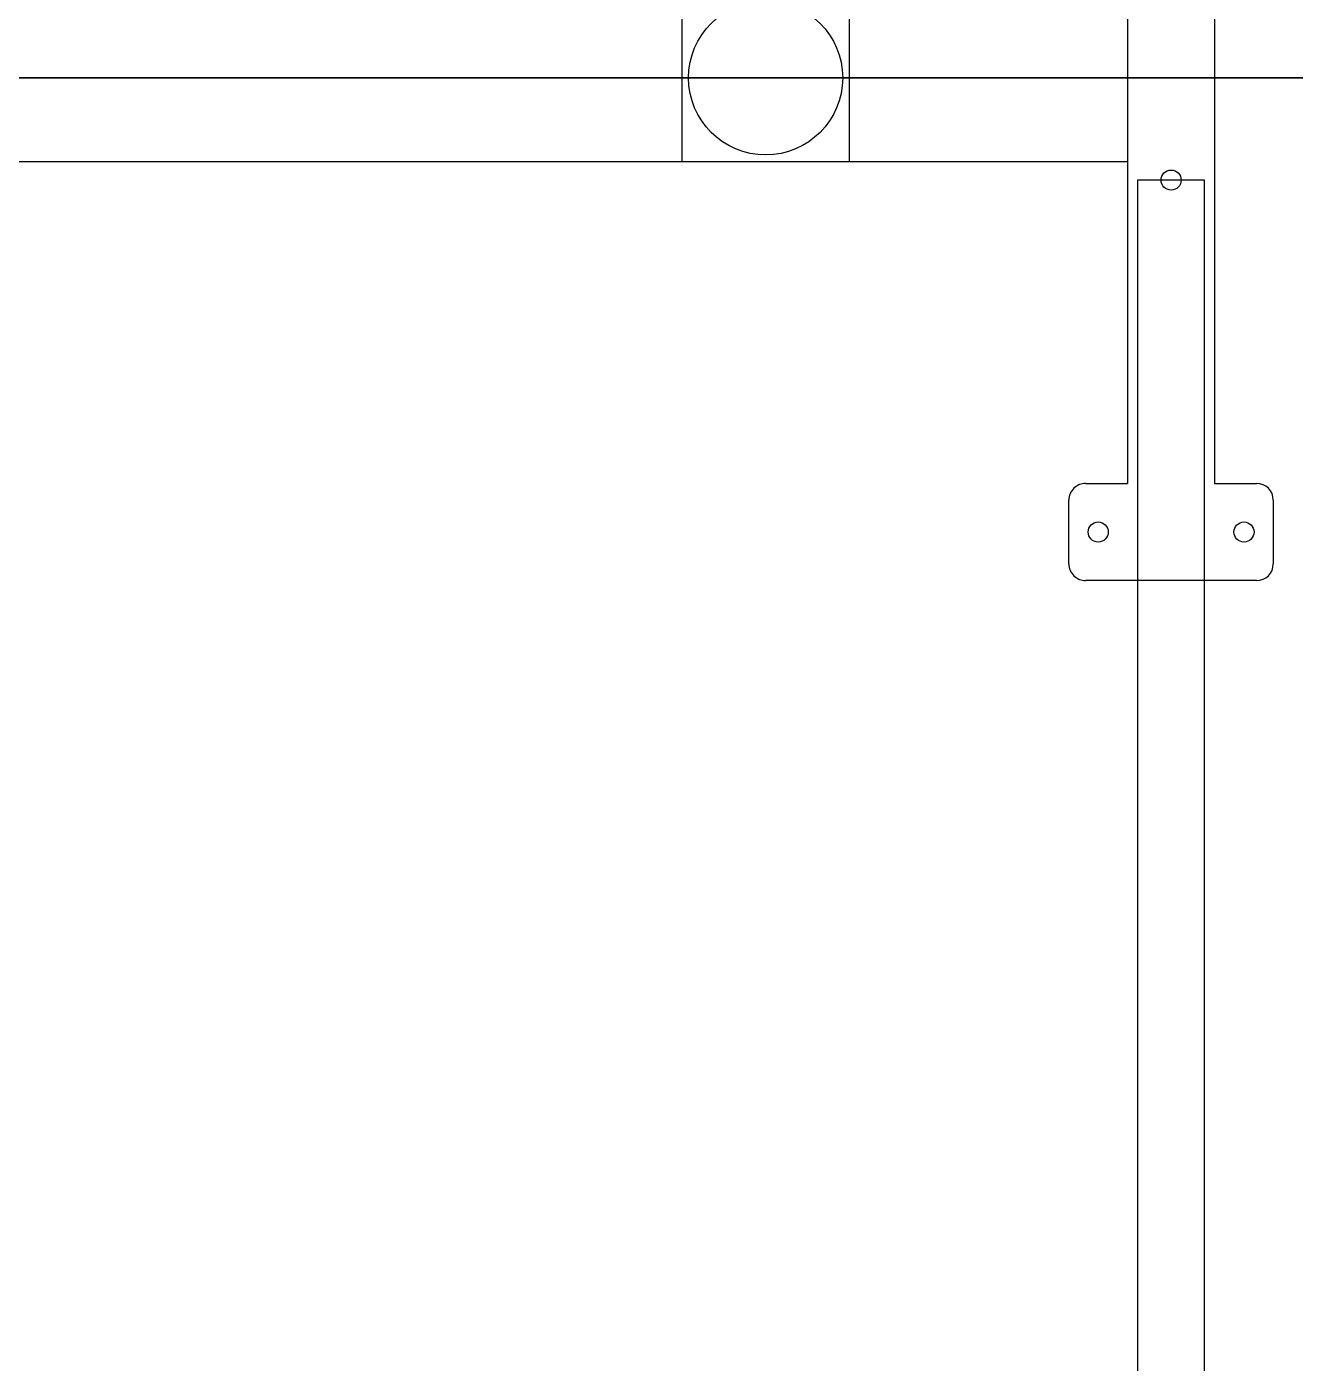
# Model space of a CAD drawing. Header units: millimetres. Extents: x 151130 to 215929, y 2134 to 34533.
# Drawn here: x 173876.5 to 174255.1, y 7037.8 to 7436.5 of the extents above; entities that cross this region are included whole.
import ezdxf

# ---------------------------------------------------------------- set-up
doc = ezdxf.new("R2010")
doc.units = ezdxf.units.MM
for name, color, linetype in [('2D', 7, 'Continuous'), ('MUEBLES', 8, 'Continuous'), ('OH CUBIERTA', 3, 'Continuous')]:
    doc.layers.add(name, color=color, linetype=linetype)

# ---------------------------------------------------------------- blocks, each defined once
blk = doc.blocks.new('CUR25.15070')
at = {"layer": 'OH CUBIERTA'}
blk.add_lwpolyline([(0, 0), (0, 700), (1500, 700), (1500, 0)], close=True, dxfattribs=at)
blk = doc.blocks.new('SP.LI.5LCD.140R')
at = {"layer": '2D'}
for p, q in [((-126, 576.5), (-145, 576.5)), ((-150, 571.5), (-150, 520.5)), ((-121, 559), (-121, 571.5)), ((121, 559), (-121, 559)), ((121, 533), (-121, 533)), ((-121, 520.5), (-121, 533)), ((-25, 164), (-25, 533)), ((-145, 515.5), (-126, 515.5)), ((-25, 450), (25, 450)), ((25, 400), (-25, 400))]:
    blk.add_line(p, q, dxfattribs=at)
at = {"layer": '2D', "extrusion": (0, 0, -1)}
for centre, major_axis, start_param, end_param in [((-145, 571.5), (-3.54, 3.54), 5.497787, 7.068583), ((-126, 571.5), (3.54, 3.54), -0.785398, 0.785398), ((-135.5, 567.75), (-2.12, 2.12), 0.785398, 7.068583), ((-30.5, 546), (-2.12, 2.12), 0.785398, 7.068583), ((-135.5, 524.25), (-2.12, 2.12), 0.785398, 7.068583), ((-145, 520.5), (3.54, 3.54), 2.356194, 3.926991), ((-126, 520.5), (-3.54, 3.54), 2.356194, 3.926991), ((0, 425), (-16.26, 16.26), 0.785398, 7.068583)]:
    blk.add_ellipse(centre, major_axis=major_axis, ratio=1, start_param=start_param, end_param=end_param, dxfattribs=at)
blk = doc.blocks.new('B6')
at = {"layer": 'MUEBLES'}
blk.add_lwpolyline([(3065.5, 1208), (4479.5, 1208), (4479.5, 1228), (3065.5, 1228)], close=True, dxfattribs=at)
at = {"xscale": -1}
blk.add_blockref('SP.LI.5LCD.140R', (3035, 672), dxfattribs=at)
at = {"layer": 'OH CUBIERTA'}
for p in [(1535, 675), (3035, 675)]:
    blk.add_blockref('CUR25.15070', p, dxfattribs=at)

msp = doc.modelspace()

# ---------------------------------------------------------------- block references
at = {"color": 5, "rotation": 270}
msp.add_blockref('B6', (173000.03, 10456.29), dxfattribs=at)

doc.saveas('drawing.dxf')
